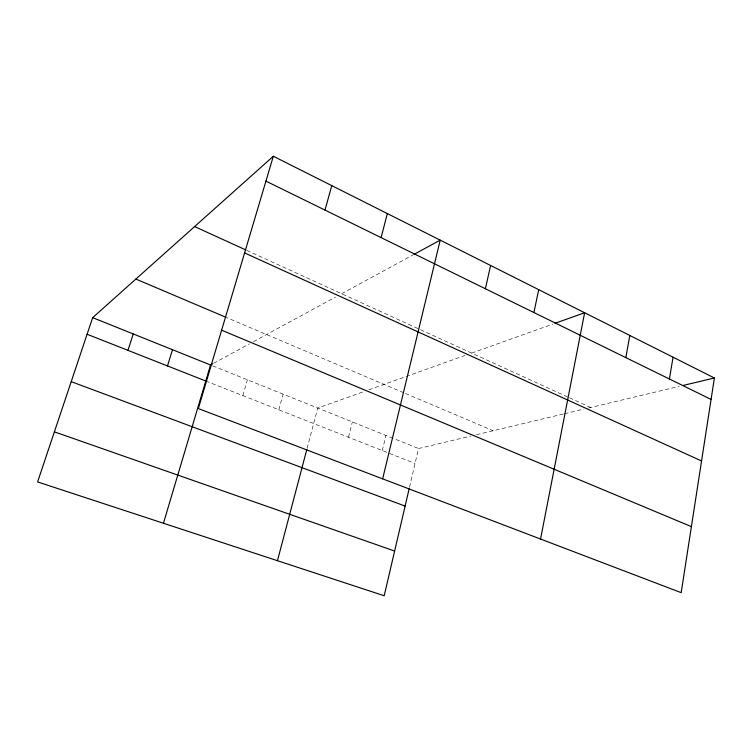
<?xml version="1.0" encoding="UTF-8"?>
<svg xmlns="http://www.w3.org/2000/svg" width="752" height="752" viewBox="0 0 752 752"><rect width="100%" height="100%" fill="white"/><g stroke="black" fill="none" stroke-linecap="round" stroke-linejoin="round"><path stroke-width="0.56" stroke-dasharray="3.76 2.82" d="M409.567 487.033L418.544 448.521L470.931 436.038M382.279 450.561L385.964 435.436M348.496 437.25L352.378 421.947M307.089 448.427L317.758 408.045L364.532 391.341M278.804 409.793L283.109 394.133M242.849 395.627L247.38 379.788M213.568 363.338L249.382 343.871M253.424 341.671L335.542 297.04M341.643 293.722L412.876 255.003M368.865 389.79L465.027 355.452M471.626 353.102L552.936 324.065M476.495 434.703L563.351 413.995M564.489 413.732L583.853 409.116M588.402 408.026L679.366 386.34M205.766 381.01L415.057 463.476M212.703 365.857L418.544 448.521M224.575 316.714L404.454 393.052M405.525 393.512L493.209 430.717M246.788 250.397L419.447 329.263M420.5 329.743L568.418 397.31M569.48 397.799L590.687 407.481"/><path stroke-width="1.13" d="M714.4 377.993L681.18 592.661L198.321 408.571L273.333 156.247L714.4 377.993L682.76 385.532M669.412 378.999L673.059 357.2M625.833 357.632L629.838 335.477M540.547 539.043L584.624 312.747L555.117 323.285M533.911 312.55L538.705 289.661M485.388 288.749L490.614 265.484M409.304 488.151L384.197 595.753L37.6 481.929L92.665 317.654L273.333 156.247M382.646 478.845L440.211 240.142L413.882 254.458M381.114 237.613L387.327 213.559M277.45 560.701L306.797 449.555M324.986 210.09L331.773 185.622M163.447 523.26L210.532 364.993L212.553 363.883M167.48 365.933L172.499 349.718M127.953 350.347L133.236 333.944M54.388 431.845L394.631 551.056M71.214 381.649L405.121 506.096M87.1 334.255L205.766 381.01M92.665 317.654L210.532 364.993M221.624 330.184L691.398 526.626M135.868 279.067L224.575 316.714M244.597 252.926L701.56 460.976M194.618 226.568L245.725 249.908M265.935 181.129L711.082 399.434"/></g></svg>
